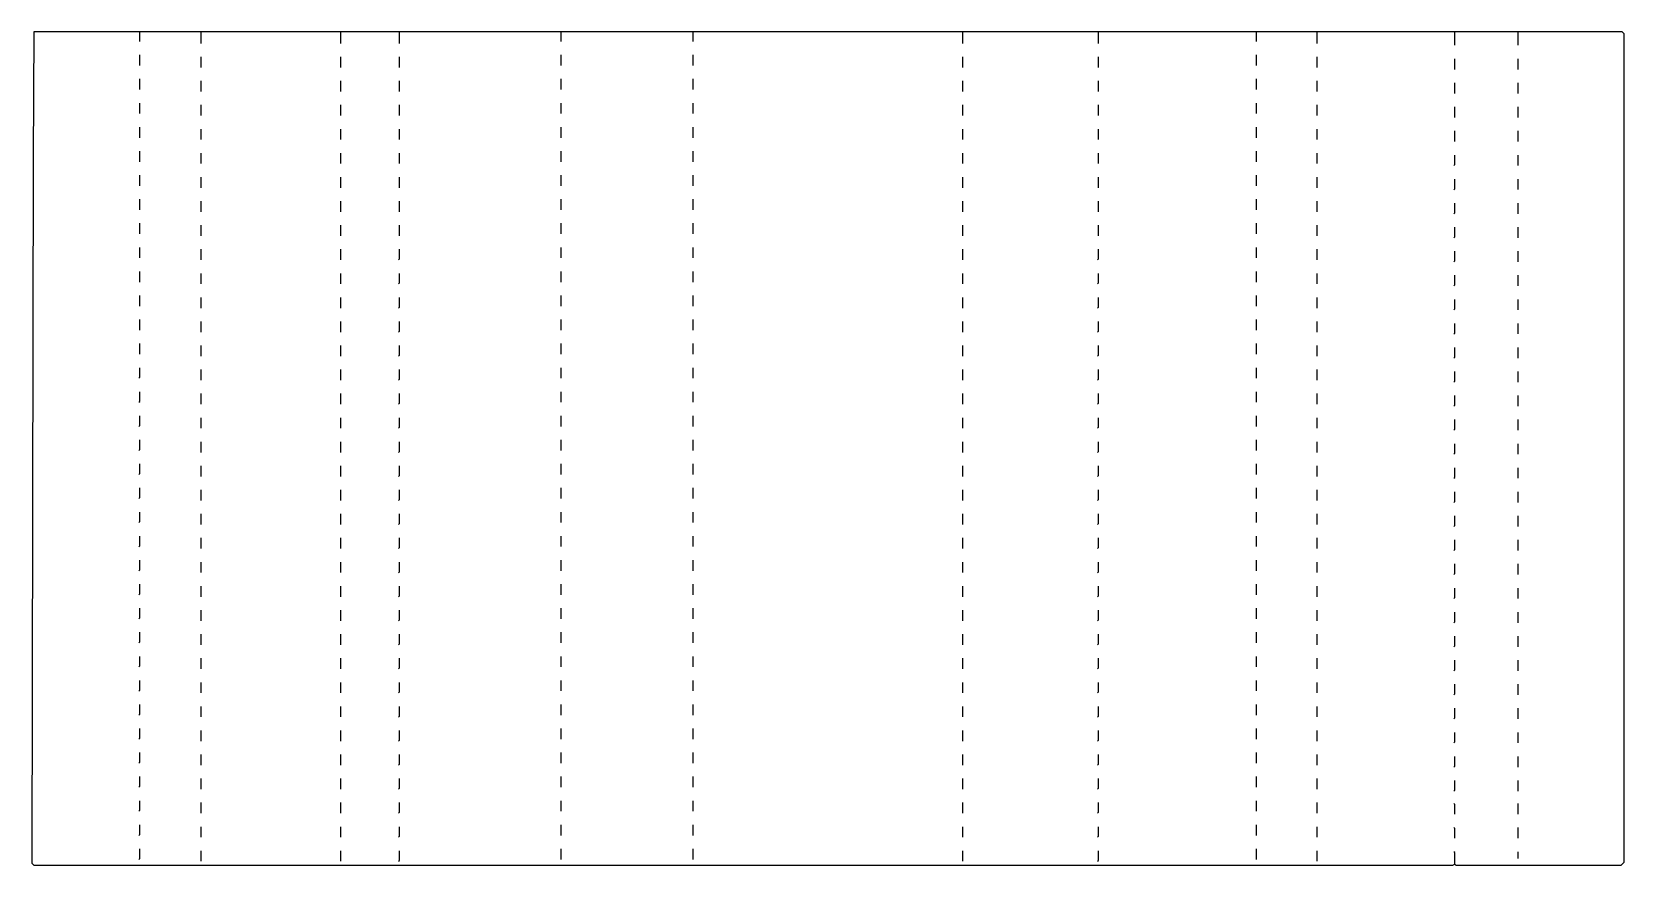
# Model space of a CAD drawing. Extents: x 85 to 1739, y 46 to 912.
import ezdxf

# ---------------------------------------------------------------- set-up
doc = ezdxf.new("R2010")
doc.units = 0
doc.layers.get('0').update_dxf_attribs({"linetype": 'CONTINUOUS'})

msp = doc.modelspace()

# ---------------------------------------------------------------- linework, layer by layer
at = {"color": 250, "linetype": 'CONTINUOUS'}
for points in [[(1563, 47), (1564, 46), (1736, 46), (1739, 49), (1739, 910), (1737, 912), (87, 912), (86.5, 781), (85, 48), (87, 46), (1561, 46), (1563, 47), (1563, 59), (1562, 60)], [(261, 900), (261, 912)], [(406, 900), (406, 912)], [(635, 902), (635, 912)], [(772, 902), (772, 912)], [(1052, 900), (1052, 912)], [(1357, 902), (1357, 912)], [(1420, 900), (1420, 912)], [(1629, 898), (1629, 912)], [(261, 875), (261, 886)], [(406, 875), (406, 886)], [(635, 877), (635, 888)], [(772, 877), (772, 888)], [(1052, 875), (1052, 886)], [(1357, 877), (1357, 888)], [(1420, 875), (1420, 886)], [(1629, 873), (1629, 884)], [(261, 850), (261, 861)], [(406, 850), (406, 861)], [(635, 852), (635, 863)], [(772, 852), (772, 863)], [(1052, 850), (1052, 861)], [(1357, 852), (1357, 863)], [(1420, 850), (1420, 861)], [(1629, 848), (1629, 859)], [(261, 825), (261, 836)], [(406, 825), (406, 836)], [(635, 827), (635, 838)], [(772, 827), (772, 838)], [(1052, 825), (1052, 836)], [(1357, 827), (1357, 838)], [(1420, 825), (1420, 836)], [(1629, 823), (1629, 834)], [(261, 800), (261, 811)], [(406, 800), (406, 811)], [(635, 802), (635, 813)], [(772, 802), (772, 813)], [(1052, 800), (1052, 811)], [(1357, 802), (1357, 813)], [(1420, 800), (1420, 811)], [(1629, 798), (1629, 809)], [(261, 775), (261, 786)], [(406, 775), (406, 786)], [(635, 777), (635, 788)], [(772, 777), (772, 788)], [(1052, 775), (1052, 786)], [(1357, 777), (1357, 788)], [(1420, 775), (1420, 786)], [(1629, 773), (1629, 784)], [(261, 750), (261, 761)], [(406, 750), (406, 761)], [(635, 752), (635, 763)], [(772, 752), (772, 763)], [(1052, 750), (1052, 761)], [(1357, 752), (1357, 763)], [(1420, 750), (1420, 761)], [(1629, 748), (1629, 759)], [(261, 725), (261, 736)], [(406, 725), (406, 736)], [(635, 727), (635, 738)], [(772, 727), (772, 738)], [(1052, 725), (1052, 736)], [(1357, 727), (1357, 738)], [(1420, 725), (1420, 736)], [(1629, 723), (1629, 734)], [(635, 702), (635, 713)], [(772, 702), (772, 713)], [(1357, 702), (1357, 713)], [(261, 700), (261, 711)], [(406, 700), (406, 711)], [(1052, 700), (1052, 711)], [(1420, 700), (1420, 711)], [(1629, 698), (1629, 709)], [(261, 675), (261, 686)], [(406, 675), (406, 686)], [(635, 677), (635, 688)], [(772, 677), (772, 688)], [(1052, 675), (1052, 686)], [(1357, 677), (1357, 688)], [(1420, 675), (1420, 686)], [(1629, 673), (1629, 684)], [(635, 652), (635, 663)], [(772, 652), (772, 663)], [(1357, 652), (1357, 663)], [(261, 650), (261, 661)], [(406, 650), (406, 661)], [(1052, 650), (1052, 661)], [(1420, 650), (1420, 661)], [(1629, 648), (1629, 659)], [(261, 625), (261, 636)], [(406, 625), (406, 636)], [(635, 627), (635, 638)], [(772, 627), (772, 638)], [(1052, 625), (1052, 636)], [(1357, 627), (1357, 638)], [(1420, 625), (1420, 636)], [(1629, 623), (1629, 634)], [(635, 602), (635, 613)], [(772, 602), (772, 613)], [(1357, 602), (1357, 613)], [(261, 600), (261, 611)], [(406, 600), (406, 611)], [(1052, 600), (1052, 611)], [(1420, 600), (1420, 611)], [(1629, 598), (1629, 609)], [(261, 575), (261, 586)], [(406, 575), (406, 586)], [(635, 577), (635, 588)], [(772, 577), (772, 588)], [(1052, 575), (1052, 586)], [(1357, 577), (1357, 588)], [(1420, 575), (1420, 586)], [(1629, 573), (1629, 584)], [(635, 552), (635, 563)], [(772, 552), (772, 563)], [(1357, 552), (1357, 563)], [(261, 550), (261, 561)], [(406, 550), (406, 561)], [(1052, 550), (1052, 561)], [(1420, 550), (1420, 561)], [(1629, 548), (1629, 559)], [(261, 525), (261, 536)], [(406, 525), (406, 536)], [(635, 527), (635, 538)], [(772, 527), (772, 538)], [(1052, 525), (1052, 536)], [(1357, 527), (1357, 538)], [(1420, 525), (1420, 536)], [(1629, 523), (1629, 534)], [(635, 502), (635, 513)], [(772, 502), (772, 513)], [(1357, 502), (1357, 513)], [(261, 500), (261, 511)], [(406, 500), (406, 511)], [(1052, 500), (1052, 511)], [(1420, 500), (1420, 511)], [(1629, 498), (1629, 509)], [(261, 475), (261, 486)], [(406, 475), (406, 486)], [(635, 477), (635, 488)], [(772, 477), (772, 488)], [(1052, 475), (1052, 486)], [(1357, 477), (1357, 488)], [(1420, 475), (1420, 486)], [(1629, 473), (1629, 484)], [(261, 450), (261, 461)], [(406, 450), (406, 461)], [(635, 452), (635, 463)], [(772, 452), (772, 463)], [(1052, 450), (1052, 461)], [(1357, 452), (1357, 463)], [(1420, 450), (1420, 461)], [(1629, 448), (1629, 459)], [(261, 425), (261, 436)], [(406, 425), (406, 436)], [(635, 427), (635, 438)], [(772, 427), (772, 438)], [(1052, 425), (1052, 436)], [(1357, 427), (1357, 438)], [(1420, 425), (1420, 436)], [(1629, 423), (1629, 434)], [(261, 400), (261, 411)], [(406, 400), (406, 411)], [(635, 402), (635, 413)], [(772, 402), (772, 413)], [(1052, 400), (1052, 411)], [(1357, 402), (1357, 413)], [(1420, 400), (1420, 411)], [(1629, 398), (1629, 409)], [(261, 375), (261, 386)], [(406, 375), (406, 386)], [(635, 377), (635, 388)], [(772, 377), (772, 388)], [(1052, 375), (1052, 386)], [(1357, 377), (1357, 388)], [(1420, 375), (1420, 386)], [(1629, 373), (1629, 384)], [(261, 350), (261, 361)], [(406, 350), (406, 361)], [(635, 352), (635, 363)], [(772, 352), (772, 363)], [(1052, 350), (1052, 361)], [(1357, 352), (1357, 363)], [(1420, 350), (1420, 361)], [(1629, 348), (1629, 359)], [(261, 325), (261, 336)], [(406, 325), (406, 336)], [(635, 327), (635, 338)], [(772, 327), (772, 338)], [(1052, 325), (1052, 336)], [(1357, 327), (1357, 338)], [(1420, 325), (1420, 336)], [(1629, 323), (1629, 334)], [(261, 300), (261, 311)], [(406, 300), (406, 311)], [(635, 302), (635, 313)], [(772, 302), (772, 313)], [(1052, 300), (1052, 311)], [(1357, 302), (1357, 313)], [(1420, 300), (1420, 311)], [(1629, 298), (1629, 309)], [(261, 275), (261, 286)], [(406, 275), (406, 286)], [(635, 277), (635, 288)], [(772, 277), (772, 288)], [(1052, 275), (1052, 286)], [(1357, 277), (1357, 288)], [(1420, 275), (1420, 286)], [(1629, 273), (1629, 284)], [(261, 250), (261, 261)], [(406, 250), (406, 261)], [(635, 252), (635, 263)], [(772, 252), (772, 263)], [(1052, 250), (1052, 261)], [(1357, 252), (1357, 263)], [(1420, 250), (1420, 261)], [(1629, 248), (1629, 259)], [(261, 225), (261, 236)], [(406, 225), (406, 236)], [(635, 227), (635, 238)], [(772, 227), (772, 238)], [(1052, 225), (1052, 236)], [(1357, 227), (1357, 238)], [(1420, 225), (1420, 236)], [(1629, 223), (1629, 234)], [(261, 200), (261, 211)], [(406, 200), (406, 211)], [(635, 202), (635, 213)], [(772, 202), (772, 213)], [(1052, 200), (1052, 211)], [(1357, 202), (1357, 213)], [(1420, 200), (1420, 211)], [(1629, 198), (1629, 209)], [(261, 175), (261, 186)], [(406, 175), (406, 186)], [(635, 177), (635, 188)], [(772, 177), (772, 188)], [(1052, 175), (1052, 186)], [(1357, 177), (1357, 188)], [(1420, 175), (1420, 186)], [(1629, 173), (1629, 184)], [(261, 150), (261, 161)], [(406, 150), (406, 161)], [(635, 152), (635, 163)], [(772, 152), (772, 163)], [(1052, 150), (1052, 161)], [(1357, 152), (1357, 163)], [(1420, 150), (1420, 161)], [(1629, 148), (1629, 159)], [(261, 125), (261, 136)], [(406, 125), (406, 136)], [(635, 127), (635, 138)], [(772, 127), (772, 138)], [(1052, 125), (1052, 136)], [(1357, 127), (1357, 138)], [(1420, 125), (1420, 136)], [(1629, 123), (1629, 134)], [(261, 100), (261, 111)], [(406, 100), (406, 111)], [(635, 102), (635, 113)], [(772, 102), (772, 113)], [(1052, 100), (1052, 111)], [(1357, 102), (1357, 113)], [(1420, 100), (1420, 111)], [(1629, 99), (1629, 110)], [(261, 75), (261, 86)], [(406, 75), (406, 86)], [(635, 77), (635, 88)], [(772, 77), (772, 88)], [(1052, 75), (1052, 86)], [(1357, 77), (1357, 88)], [(1420, 75), (1420, 86)], [(1629, 74), (1629, 85)], [(261, 50), (261, 61)], [(406, 50), (406, 61)], [(635, 52), (635, 63)], [(772, 52), (772, 63)], [(1052, 50), (1052, 61)], [(1357, 52), (1357, 63)], [(1420, 50), (1420, 61)], [(1629, 53), (1629, 60)]]:
    msp.add_lwpolyline(points, dxfattribs=at)
at = {"color": 251, "linetype": 'CONTINUOUS'}
for points in [[(197, 902), (197, 912)], [(467, 900), (467, 912)], [(1193, 900), (1193, 912)], [(1563, 898), (1563, 912)], [(197, 877), (197, 888)], [(467, 875), (467, 886)], [(1193, 875), (1193, 886)], [(1563, 873), (1563, 884)], [(197, 852), (197, 863)], [(467, 850), (467, 861)], [(1193, 850), (1193, 861)], [(1563, 848), (1563, 859)], [(197, 827), (197, 838)], [(467, 825), (467, 836)], [(1193, 825), (1193, 836)], [(1563, 823), (1563, 834)], [(197, 802), (197, 813)], [(467, 800), (467, 811)], [(1193, 800), (1193, 811)], [(1563, 798), (1563, 809)], [(197, 777), (197, 788)], [(467, 775), (467, 786)], [(1193, 775), (1193, 786)], [(197, 752), (197, 763)], [(467, 750), (467, 761)], [(1193, 750), (1193, 761)], [(197, 727), (197, 738)], [(467, 725), (467, 736)], [(1193, 725), (1193, 736)], [(197, 702), (197, 713)], [(467, 700), (467, 711)], [(1193, 700), (1193, 711)], [(197, 677), (197, 688)], [(197, 652), (197, 663)], [(197, 627), (197, 638)], [(197, 602), (197, 613)], [(197, 577), (197, 588)], [(1563, 99), (1563, 109), (1562, 110)], [(1563, 74), (1563, 84), (1562, 85)]]:
    msp.add_lwpolyline(points, dxfattribs=at)
at = {"color": 252, "linetype": 'CONTINUOUS'}
for points in [[(1562, 773), (1563, 774), (1563, 784)], [(1562, 748), (1563, 749), (1563, 759)], [(1562, 723), (1563, 724), (1563, 734)], [(1562, 698), (1563, 699), (1563, 709)], [(466, 675), (467, 676), (467, 686)], [(1192, 675), (1193, 676), (1193, 686)], [(1562, 673), (1563, 674), (1563, 684)], [(466, 650), (467, 651), (467, 661)], [(1192, 650), (1193, 651), (1193, 661)], [(1562, 648), (1563, 649), (1563, 659)], [(466, 625), (467, 626), (467, 636)], [(1192, 625), (1193, 626), (1193, 636)], [(1562, 623), (1563, 624), (1563, 634)], [(466, 600), (467, 601), (467, 611)], [(1192, 600), (1193, 601), (1193, 611)], [(1562, 598), (1563, 599), (1563, 609)], [(466, 575), (467, 576), (467, 586)], [(1192, 575), (1193, 576), (1193, 586)], [(1562, 573), (1563, 574), (1563, 584)], [(196, 552), (197, 553), (197, 563)], [(466, 550), (467, 551), (467, 561)], [(1192, 550), (1193, 551), (1193, 561)], [(1562, 548), (1563, 549), (1563, 559)], [(196, 527), (197, 528), (197, 538)], [(466, 525), (467, 526), (467, 536)], [(1192, 525), (1193, 526), (1193, 536)], [(1562, 523), (1563, 524), (1563, 534)], [(196, 502), (197, 503), (197, 513)], [(466, 500), (467, 501), (467, 511)], [(1192, 500), (1193, 501), (1193, 511)], [(1562, 498), (1563, 499), (1563, 509)], [(196, 477), (197, 478), (197, 488)], [(466, 475), (467, 476), (467, 486)], [(1192, 475), (1193, 476), (1193, 486)], [(1562, 473), (1563, 474), (1563, 484)], [(196, 452), (197, 453), (197, 463)], [(466, 450), (467, 451), (467, 461)], [(1192, 450), (1193, 451), (1193, 461)], [(1562, 448), (1563, 449), (1563, 459)], [(196, 427), (197, 428), (197, 438)], [(466, 425), (467, 426), (467, 436)], [(1192, 425), (1193, 426), (1193, 436)], [(1562, 423), (1563, 424), (1563, 434)], [(196, 402), (197, 403), (197, 413)], [(466, 400), (467, 401), (467, 411)], [(1192, 400), (1193, 401), (1193, 411)], [(1562, 398), (1563, 399), (1563, 409)], [(196, 377), (197, 378), (197, 388)], [(466, 375), (467, 376), (467, 386)], [(1192, 375), (1193, 376), (1193, 386)], [(1562, 373), (1563, 374), (1563, 384)], [(196, 352), (197, 353), (197, 363)], [(466, 350), (467, 351), (467, 361)], [(1192, 350), (1193, 351), (1193, 361)], [(1562, 348), (1563, 349), (1563, 359)], [(196, 327), (197, 328), (197, 338)], [(466, 325), (467, 326), (467, 336)], [(1192, 325), (1193, 326), (1193, 336)], [(1562, 323), (1563, 324), (1563, 334)], [(196, 302), (197, 303), (197, 313)], [(466, 300), (467, 301), (467, 311)], [(1192, 300), (1193, 301), (1193, 311)], [(1562, 298), (1563, 299), (1563, 309)], [(196, 277), (197, 278), (197, 288)], [(466, 275), (467, 276), (467, 286)], [(1192, 275), (1193, 276), (1193, 286)], [(1562, 273), (1563, 274), (1563, 284)], [(196, 252), (197, 253), (197, 263)], [(466, 250), (467, 251), (467, 261)], [(1192, 250), (1193, 251), (1193, 261)], [(1562, 248), (1563, 249), (1563, 259)], [(196, 227), (197, 228), (197, 238)], [(466, 225), (467, 226), (467, 236)], [(1192, 225), (1193, 226), (1193, 236)], [(1562, 223), (1563, 224), (1563, 234)], [(196, 202), (197, 203), (197, 213)], [(466, 200), (467, 201), (467, 211)], [(1192, 200), (1193, 201), (1193, 211)], [(1562, 198), (1563, 199), (1563, 209)], [(196, 177), (197, 178), (197, 188)], [(466, 175), (467, 176), (467, 186)], [(1192, 175), (1193, 176), (1193, 186)], [(1562, 173), (1563, 174), (1563, 184)], [(196, 152), (197, 153), (197, 163)], [(466, 150), (467, 151), (467, 161)], [(1192, 150), (1193, 151), (1193, 161)], [(1562, 148), (1563, 149), (1563, 159)], [(196, 127), (197, 128), (197, 138)], [(466, 125), (467, 126), (467, 136)], [(1192, 125), (1193, 126), (1193, 136)], [(1562, 123), (1563, 124), (1563, 134)], [(196, 102), (197, 103), (197, 113)], [(466, 100), (467, 101), (467, 111)], [(1192, 100), (1193, 101), (1193, 111)], [(196, 77), (197, 78), (197, 88)], [(466, 75), (467, 76), (467, 86)], [(1192, 75), (1193, 76), (1193, 86)], [(196, 52), (197, 53), (197, 63)], [(466, 50), (467, 51), (467, 61)], [(1192, 50), (1193, 51), (1193, 61)]]:
    msp.add_lwpolyline(points, dxfattribs=at)

doc.saveas('drawing.dxf')
